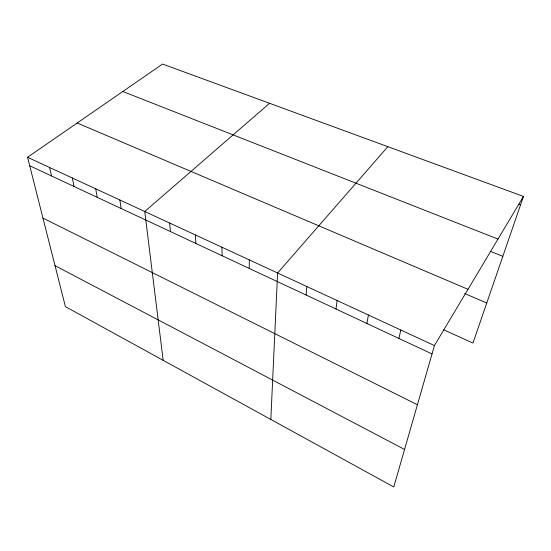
<?xml version="1.0" encoding="UTF-8"?>
<svg xmlns="http://www.w3.org/2000/svg" width="551" height="551" viewBox="0 0 551 551"><rect width="100%" height="100%" fill="white"/><g stroke="black" fill="none" stroke-linecap="round" stroke-linejoin="round"><path stroke-width="0.83" d="M249.231 268.427L249.3 259.9M270.83 419.442L277.601 272.993L387.835 146.676M306.108 295.033L306.859 286.534M335.993 309.015L337.109 300.536M366.904 323.471L368.419 315.02M398.896 338.438L400.839 330.028M523.45 196.425L434.429 345.567L393.779 486.96L65.404 306.638L27.55 157.283L162.566 64.04L523.45 196.425L472.972 343.059L443.803 329.87M269.57 103.292L144.741 211.515L163.165 360.32M519.001 204.187L520.578 204.772M122.818 91.494L497.994 239.072M490.059 251.222L502.822 256.346M77.188 123.004L468.013 289.309M464.617 293.504L486.767 302.995M27.55 157.283L434.429 345.567M29.692 165.734L432.025 353.935M42.957 218.093L417.417 404.737M55.01 265.644L404.565 449.458M49.597 167.483L51.553 175.962M72.312 177.994L74.061 186.493M95.722 188.828L97.251 197.341M119.849 199.999L121.151 208.519M169.667 223.045L170.466 231.585M195.371 234.946L195.901 243.487M221.901 247.22L222.149 255.76"/></g></svg>
